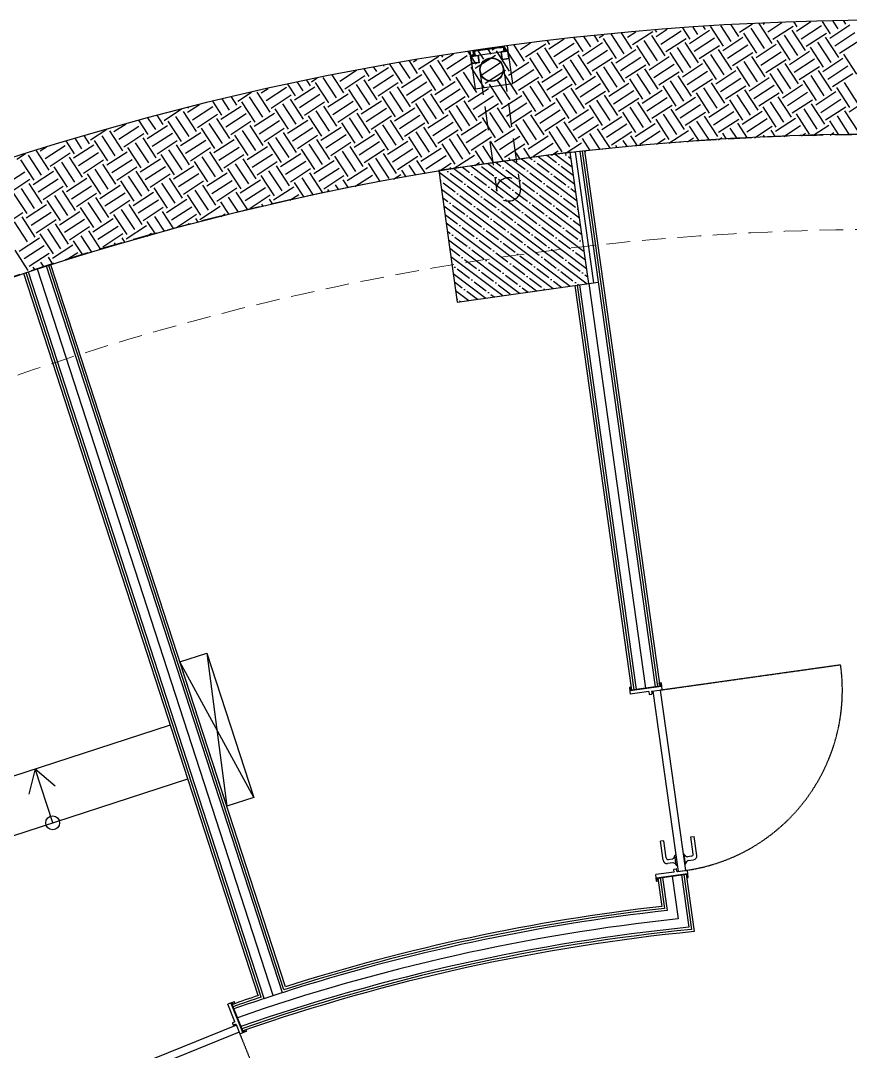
# Model space of a CAD drawing. Header units: millimetres. Extents: x 132785 to 150483, y 90225 to 103753.
# Drawn here: x 135264 to 135701, y 94216 to 94759 of the extents above; entities that cross this region are included whole.
import ezdxf

# ---------------------------------------------------------------- set-up
doc = ezdxf.new("R2010")
doc.units = ezdxf.units.MM
doc.linetypes.add('061-GZM-AP-100$0$HIDDEN', pattern=[0.375, 0.25, -0.125])
for name, color, linetype in [('061-GZM-AP-100$0$A-earthwall', 4, 'Continuous'), ('061-GZM-AP-100$0$A-HATCH', 8, 'Continuous'), ('061-GZM-AP-100$0$A-kapi', 2, 'Continuous')]:
    doc.layers.add(name, color=color, linetype=linetype)
doc.layers.add('061-GZM-AP-100$0$A-kiris', color=252, linetype='Continuous', lineweight=0)

# ---------------------------------------------------------------- blocks, each defined once
blk = doc.blocks.new('061-GZM-AP-100$0$20-40-2')
at = {"color": 20, "ltscale": 2}
for points in [[(0, 0), (40, 0), (40, 40), (0, 40)], [(2, 2), (38, 2), (38, 38), (2, 38)]]:
    blk.add_lwpolyline(points, close=True, dxfattribs=at)
blk = doc.blocks.new('*U3')
at = {"color": 20, "ltscale": 0.2}
blk.add_lwpolyline([(-5.5, 25), (-4.3, 25), (-3.2, 23, -0.414221), (-3.4, 22.3), (-3.5, 22.2, 0.414228), (-3.6, 22), (-2.9, 20.8, 0.767327), (-2, 21), (-2, 25), (1.7, 25), (2, 25.2), (2.2, 25), (6, 25), (6, 21, 0.76731), (6.9, 20.8), (7.6, 22, 0.414194), (7.5, 22.2), (7.3, 22.3, -0.414213), (7.2, 23), (8.3, 25), (14, 25), (14, 15.2), (14.2, 15), (14, 14.7), (14, 2), (34, 2), (34, 4), (16, 4), (16, 25), (22, 25), (22, 27), (-5.5, 27)], format="xyb", close=True, dxfattribs=at)
at = {"color": 20}
blk.add_lwpolyline([(10, 20), (10, 0), (176, 0), (176, 20), (174, 20), (174, 2), (12, 2), (12, 20), (10, 20)], dxfattribs=at)
blk.add_lwpolyline([(12, 3.5), (14, 3.5), (14, 18.5), (12, 18.5)], close=True, dxfattribs=at)

msp = doc.modelspace()

# ---------------------------------------------------------------- hatches: boundary and pattern name
at = {"layer": '061-GZM-AP-100$0$A-HATCH'}
h = msp.add_hatch(dxfattribs=at)
h.set_pattern_fill('ANSI35', color=253, angle=-82.00004, style=0)
h.set_pattern_definition([(323, (135519.048, 94684.596), (3.82153, 5.07133), []), (323, (135519.673, 94680.1494), (3.82153, 5.07133), [7.9375, -1.5875, 0, -1.5875])])
h.paths.add_polyline_path([(135553.707, 94689.467), (135484.388, 94679.725), (135494.131, 94610.406), (135563.449, 94620.148)])

# ---------------------------------------------------------------- linework, layer by layer
at = {"color": 253}
for p, q in [((135624.914, 94754.069), (135623.919, 94755.593)), ((135634.517, 94745.172), (135627.572, 94755.805)), ((135638.504, 94747.776), (135633.034, 94756.152)), ((135642.492, 94750.381), (135638.52, 94756.461)), ((135642.953, 94752.578), (135649.775, 94757.034)), ((135660.069, 94746.692), (135653.212, 94757.192)), ((135655.322, 94756.864), (135656.011, 94757.314)), ((135657.926, 94752.877), (135665.287, 94757.685)), ((135660.53, 94748.89), (135671.163, 94755.834)), ((135673.361, 94755.373), (135671.706, 94757.907)), ((135672.9, 94753.176), (135680.545, 94758.169)), ((135675.504, 94749.189), (135686.137, 94756.133)), ((135677.348, 94757.978), (135677.282, 94758.079)), ((135690.938, 94751.685), (135686.606, 94758.319)), ((135690.477, 94749.488), (135701.11, 94756.432)), ((135694.926, 94754.289), (135692.218, 94758.436)), ((135698.913, 94756.894), (135697.843, 94758.532)), ((135564.505, 94744.952), (135561.059, 94750.229)), ((135568.492, 94747.556), (135566.383, 94750.786)), ((135568.953, 94749.753), (135571.296, 94751.283)), ((135582.083, 94741.263), (135575.283, 94751.674)), ((135586.07, 94743.868), (135580.639, 94752.184)), ((135583.927, 94750.052), (135588.247, 94752.874)), ((135586.531, 94746.065), (135597.164, 94753.01)), ((135603.648, 94740.179), (135596.703, 94750.812)), ((135599.361, 94752.549), (135598.578, 94753.749)), ((135598.9, 94750.351), (135604.863, 94754.246)), ((135601.505, 94746.364), (135612.138, 94753.309)), ((135616.939, 94748.86), (135613.025, 94754.853)), ((135616.478, 94746.663), (135627.111, 94753.608)), ((135620.927, 94751.465), (135618.466, 94755.232)), ((135652.095, 94741.484), (135645.15, 94752.117)), ((135656.082, 94744.088), (135649.137, 94754.721)), ((135673.66, 94740.4), (135666.715, 94751.033)), ((135677.647, 94743.004), (135670.702, 94753.637)), ((135678.108, 94745.201), (135688.741, 94752.146)), ((135695.225, 94739.316), (135688.28, 94749.949)), ((135693.082, 94745.5), (135703.715, 94752.445)), ((135512.532, 94743.24), (135514.531, 94744.546)), ((135525.661, 94734.751), (135518.877, 94745.139)), ((135529.649, 94737.355), (135524.11, 94745.836)), ((135527.505, 94743.539), (135532.714, 94746.941)), ((135530.11, 94739.552), (135540.743, 94746.497)), ((135542.94, 94746.036), (135541.635, 94748.034)), ((135542.479, 94743.838), (135550.482, 94749.065)), ((135545.083, 94739.851), (135555.716, 94746.796)), ((135546.927, 94748.64), (135546.917, 94748.656)), ((135560.518, 94742.347), (135555.746, 94749.654)), ((135560.057, 94740.15), (135570.69, 94747.095)), ((135578.095, 94738.659), (135571.151, 94749.292)), ((135595.673, 94734.971), (135588.728, 94745.604)), ((135599.661, 94737.575), (135592.716, 94748.208)), ((135604.109, 94742.377), (135614.742, 94749.321)), ((135617.238, 94733.887), (135610.294, 94744.52)), ((135621.226, 94736.491), (135614.281, 94747.124)), ((135619.082, 94742.676), (135629.715, 94749.62)), ((135621.687, 94738.688), (135632.32, 94745.633)), ((135634.056, 94742.975), (135644.689, 94749.92)), ((135636.66, 94738.987), (135647.293, 94745.932)), ((135651.634, 94739.287), (135662.267, 94746.231)), ((135669.672, 94737.796), (135662.728, 94748.429)), ((135687.25, 94734.107), (135680.305, 94744.74)), ((135691.237, 94736.712), (135684.293, 94747.345)), ((135695.686, 94741.513), (135706.319, 94748.458)), ((135473.688, 94733.039), (135484.321, 94739.984)), ((135486.519, 94739.523), (135485.991, 94740.331)), ((135486.057, 94737.326), (135492.116, 94741.283)), ((135488.662, 94733.338), (135499.295, 94740.283)), ((135504.096, 94735.835), (135499.784, 94742.437)), ((135503.635, 94733.637), (135514.268, 94740.582)), ((135508.084, 94738.439), (135504.976, 94743.197)), ((135505.132, 94740.503), (135517.015, 94742.173)), ((135512.071, 94741.043), (135510.18, 94743.939)), ((135521.674, 94732.146), (135514.729, 94742.779)), ((135539.252, 94728.458), (135532.307, 94739.091)), ((135543.239, 94731.062), (135536.294, 94741.695)), ((135547.226, 94733.667), (135540.282, 94744.3)), ((135547.687, 94735.864), (135558.32, 94742.808)), ((135564.804, 94729.978), (135557.859, 94740.611)), ((135562.661, 94736.163), (135573.294, 94743.108)), ((135565.265, 94732.175), (135575.898, 94739.12)), ((135577.634, 94736.462), (135588.267, 94743.407)), ((135580.239, 94732.475), (135590.872, 94739.419)), ((135595.212, 94732.774), (135605.845, 94739.718)), ((135613.251, 94731.283), (135606.306, 94741.916)), ((135634.816, 94730.199), (135627.871, 94740.832)), ((135638.803, 94732.803), (135631.859, 94743.436)), ((135639.264, 94735), (135649.897, 94741.945)), ((135656.381, 94729.115), (135649.436, 94739.748)), ((135654.238, 94735.299), (135664.871, 94742.244)), ((135669.211, 94735.598), (135679.844, 94742.543)), ((135704.828, 94730.419), (135697.883, 94741.052)), ((135447.214, 94727.124), (135457.847, 94734.069)), ((135451.662, 94731.926), (135450.148, 94734.244)), ((135455.65, 94734.53), (135455.236, 94735.163)), ((135465.253, 94725.633), (135458.635, 94735.766)), ((135469.24, 94728.238), (135463.741, 94736.657)), ((135473.227, 94730.842), (135468.858, 94737.532)), ((135471.084, 94737.026), (135472.897, 94738.21)), ((135486.818, 94724.549), (135479.873, 94735.182)), ((135490.805, 94727.154), (135483.86, 94737.787)), ((135491.266, 94729.351), (135501.899, 94736.296)), ((135508.383, 94723.465), (135501.438, 94734.098)), ((135506.239, 94729.65), (135516.872, 94736.595)), ((135521.213, 94729.949), (135531.846, 94736.894)), ((135556.829, 94724.77), (135549.885, 94735.403)), ((135560.817, 94727.374), (135553.872, 94738.007)), ((135578.395, 94723.686), (135571.45, 94734.319)), ((135582.382, 94726.29), (135575.437, 94736.923)), ((135582.843, 94728.487), (135593.476, 94735.432)), ((135597.816, 94728.786), (135608.449, 94735.731)), ((135612.79, 94729.085), (135623.423, 94736.03)), ((135630.829, 94727.594), (135623.884, 94738.227)), ((135648.406, 94723.906), (135641.462, 94734.539)), ((135652.394, 94726.51), (135645.449, 94737.143)), ((135656.842, 94731.312), (135667.475, 94738.257)), ((135673.959, 94725.426), (135667.014, 94736.059)), ((135671.816, 94731.611), (135682.449, 94738.556)), ((135674.42, 94727.624), (135685.053, 94734.568)), ((135686.789, 94731.91), (135697.422, 94738.855)), ((135689.393, 94727.923), (135700.026, 94734.867)), ((135417.267, 94726.526), (135420.272, 94728.489)), ((135430.396, 94718.036), (135423.451, 94728.669)), ((135434.384, 94720.641), (135428.218, 94730.081)), ((135432.24, 94726.825), (135441.004, 94732.549)), ((135434.845, 94722.838), (135445.478, 94729.783)), ((135447.675, 94729.322), (135445.07, 94733.31)), ((135449.818, 94723.137), (135460.451, 94730.082)), ((135464.791, 94723.436), (135475.424, 94730.381)), ((135482.83, 94721.945), (135475.886, 94732.578)), ((135500.408, 94718.257), (135493.463, 94728.89)), ((135504.395, 94720.861), (135497.451, 94731.494)), ((135508.844, 94725.663), (135519.477, 94732.607)), ((135525.96, 94719.777), (135519.016, 94730.41)), ((135523.817, 94725.962), (135534.45, 94732.906)), ((135526.421, 94721.974), (135537.054, 94728.919)), ((135538.791, 94726.261), (135549.424, 94733.205)), ((135541.395, 94722.273), (135552.028, 94729.218)), ((135556.368, 94722.572), (135567.001, 94729.517)), ((135574.407, 94721.081), (135567.462, 94731.714)), ((135595.972, 94719.997), (135589.028, 94730.63)), ((135599.96, 94722.602), (135593.015, 94733.235)), ((135600.421, 94724.799), (135611.054, 94731.744)), ((135617.537, 94718.913), (135610.593, 94729.546)), ((135615.394, 94725.098), (135626.027, 94732.043)), ((135630.368, 94725.397), (135641.001, 94732.342)), ((135632.972, 94721.41), (135643.605, 94728.354)), ((135647.945, 94721.709), (135658.578, 94728.654)), ((135665.984, 94720.218), (135659.039, 94730.851)), ((135669.971, 94722.822), (135663.027, 94733.455)), ((135687.549, 94719.134), (135680.604, 94729.767)), ((135691.537, 94721.738), (135684.592, 94732.371)), ((135691.998, 94723.935), (135702.631, 94730.88)), ((135390.792, 94720.611), (135394.468, 94723.012)), ((135393.397, 94716.624), (135404.03, 94723.569)), ((135408.831, 94719.12), (135404.818, 94725.265)), ((135408.37, 94716.923), (135419.003, 94723.868)), ((135412.818, 94721.725), (135409.813, 94726.326)), ((135416.806, 94724.329), (135414.819, 94727.371)), ((135426.409, 94715.432), (135419.464, 94726.065)), ((135447.974, 94714.348), (135441.029, 94724.981)), ((135451.961, 94716.952), (135445.017, 94727.585)), ((135452.422, 94719.15), (135463.055, 94726.094)), ((135469.539, 94713.264), (135462.594, 94723.897)), ((135467.396, 94719.449), (135478.029, 94726.393)), ((135482.369, 94719.748), (135493.002, 94726.693)), ((135499.947, 94716.06), (135510.58, 94723.004)), ((135517.986, 94714.569), (135511.041, 94725.202)), ((135521.973, 94717.173), (135515.028, 94727.806)), ((135539.551, 94713.485), (135532.606, 94724.118)), ((135543.538, 94716.089), (135536.593, 94726.722)), ((135543.999, 94718.286), (135554.632, 94725.231)), ((135561.116, 94712.401), (135554.171, 94723.034)), ((135558.973, 94718.585), (135569.606, 94725.53)), ((135573.946, 94718.884), (135584.579, 94725.829)), ((135591.985, 94717.393), (135585.04, 94728.026)), ((135609.563, 94713.705), (135602.618, 94724.338)), ((135613.55, 94716.309), (135606.605, 94726.942)), ((135617.998, 94721.111), (135628.631, 94728.055)), ((135631.128, 94712.621), (135624.183, 94723.254)), ((135635.115, 94715.225), (135628.17, 94725.858)), ((135635.576, 94717.422), (135646.209, 94724.367)), ((135650.55, 94717.721), (135661.183, 94724.666)), ((135665.523, 94718.021), (135676.156, 94724.965)), ((135683.562, 94716.53), (135676.617, 94727.163)), ((135701.14, 94712.841), (135694.195, 94723.474)), ((135705.127, 94715.446), (135698.182, 94726.079)), ((135373.975, 94711.524), (135370.128, 94717.412)), ((135377.962, 94714.128), (135375.054, 94718.58)), ((135378.423, 94716.325), (135385.62, 94721.026)), ((135391.552, 94707.835), (135384.608, 94718.468)), ((135395.54, 94710.44), (135388.595, 94721.073)), ((135396.001, 94712.637), (135406.634, 94719.581)), ((135413.118, 94706.751), (135406.173, 94717.384)), ((135410.974, 94712.936), (135421.607, 94719.881)), ((135425.948, 94713.235), (135436.581, 94720.18)), ((135443.986, 94711.744), (135437.042, 94722.377)), ((135461.564, 94708.056), (135454.62, 94718.689)), ((135465.552, 94710.66), (135458.607, 94721.293)), ((135470, 94715.461), (135480.633, 94722.406)), ((135483.129, 94706.972), (135476.185, 94717.605)), ((135487.117, 94709.576), (135480.172, 94720.209)), ((135484.973, 94715.76), (135495.606, 94722.705)), ((135487.578, 94711.773), (135498.211, 94718.718)), ((135502.551, 94712.072), (135513.184, 94719.017)), ((135517.525, 94712.371), (135528.158, 94719.316)), ((135535.563, 94710.88), (135528.619, 94721.513)), ((135553.141, 94707.192), (135546.196, 94717.825)), ((135557.129, 94709.796), (135550.184, 94720.429)), ((135561.577, 94714.598), (135572.21, 94721.542)), ((135578.694, 94708.712), (135571.749, 94719.345)), ((135576.55, 94714.897), (135587.183, 94721.842)), ((135579.155, 94710.909), (135589.788, 94717.854)), ((135591.524, 94715.196), (135602.157, 94722.141)), ((135594.128, 94711.209), (135604.761, 94718.153)), ((135609.102, 94711.508), (135619.735, 94718.452)), ((135627.14, 94710.017), (135620.196, 94720.65)), ((135648.705, 94708.933), (135641.761, 94719.566)), ((135652.693, 94711.537), (135645.748, 94722.17)), ((135653.154, 94713.734), (135663.787, 94720.679)), ((135670.271, 94707.849), (135663.326, 94718.482)), ((135668.127, 94714.033), (135678.76, 94720.978)), ((135683.101, 94714.332), (135693.734, 94721.277)), ((135700.679, 94710.644), (135711.312, 94717.589)), ((135339.579, 94706.124), (135348.822, 94712.161)), ((135351.949, 94710.41), (135358.248, 94714.524)), ((135352.41, 94712.608), (135352.151, 94713.003)), ((135354.553, 94706.423), (135365.186, 94713.368)), ((135369.987, 94708.919), (135365.213, 94716.23)), ((135369.526, 94706.722), (135380.159, 94713.667)), ((135387.565, 94705.231), (135380.62, 94715.864)), ((135405.143, 94701.543), (135398.198, 94712.176)), ((135409.13, 94704.147), (135402.185, 94714.78)), ((135413.579, 94708.948), (135424.212, 94715.893)), ((135430.695, 94703.063), (135423.751, 94713.696)), ((135428.552, 94709.248), (135439.185, 94716.192)), ((135431.156, 94705.26), (135441.789, 94712.205)), ((135443.525, 94709.547), (135454.158, 94716.491)), ((135446.13, 94705.559), (135456.763, 94712.504)), ((135461.103, 94705.858), (135471.736, 94712.803)), ((135479.142, 94704.367), (135472.197, 94715)), ((135500.707, 94703.283), (135493.762, 94713.916)), ((135504.694, 94705.888), (135497.75, 94716.521)), ((135505.155, 94708.085), (135515.788, 94715.03)), ((135522.272, 94702.199), (135515.327, 94712.832)), ((135520.129, 94708.384), (135530.762, 94715.329)), ((135535.102, 94708.683), (135545.735, 94715.628)), ((135552.68, 94704.995), (135563.313, 94711.939)), ((135570.719, 94703.504), (135563.774, 94714.137)), ((135574.706, 94706.108), (135567.762, 94716.741)), ((135592.284, 94702.42), (135585.339, 94713.053)), ((135596.271, 94705.024), (135589.327, 94715.657)), ((135596.732, 94707.221), (135607.365, 94714.166)), ((135613.849, 94701.336), (135606.904, 94711.969)), ((135611.706, 94707.52), (135622.339, 94714.465)), ((135626.679, 94707.819), (135637.312, 94714.764)), ((135644.718, 94706.328), (135637.773, 94716.961)), ((135662.296, 94702.64), (135655.351, 94713.273)), ((135666.283, 94705.244), (135659.338, 94715.877)), ((135670.732, 94710.046), (135681.365, 94716.991)), ((135683.861, 94701.556), (135676.916, 94712.189)), ((135687.848, 94704.16), (135680.904, 94714.793)), ((135685.705, 94710.345), (135696.338, 94717.29)), ((135688.309, 94706.358), (135698.942, 94713.302)), ((135335.131, 94701.322), (135331.074, 94707.534)), ((135339.118, 94703.927), (135335.922, 94708.821)), ((135352.709, 94697.634), (135345.764, 94708.267)), ((135356.696, 94700.238), (135349.751, 94710.871)), ((135357.157, 94702.436), (135367.79, 94709.38)), ((135374.274, 94696.55), (135367.329, 94707.183)), ((135372.131, 94702.735), (135382.764, 94709.679)), ((135387.104, 94703.034), (135397.737, 94709.978)), ((135422.72, 94697.854), (135415.776, 94708.487)), ((135426.708, 94700.459), (135419.763, 94711.092)), ((135444.286, 94696.77), (135437.341, 94707.403)), ((135448.273, 94699.375), (135441.328, 94710.008)), ((135448.734, 94701.572), (135459.367, 94708.517)), ((135463.707, 94701.871), (135474.34, 94708.816)), ((135478.681, 94702.17), (135489.314, 94709.115)), ((135496.72, 94700.679), (135489.775, 94711.312)), ((135514.297, 94696.991), (135507.353, 94707.624)), ((135518.285, 94699.595), (135511.34, 94710.228)), ((135522.733, 94704.397), (135533.366, 94711.341)), ((135535.863, 94695.907), (135528.918, 94706.54)), ((135539.85, 94698.511), (135532.905, 94709.144)), ((135537.707, 94704.696), (135548.34, 94711.64)), ((135540.311, 94700.708), (135550.944, 94707.653)), ((135555.284, 94701.007), (135565.917, 94707.952)), ((135570.258, 94701.306), (135580.891, 94708.251)), ((135588.297, 94699.815), (135581.352, 94710.448)), ((135605.874, 94696.127), (135598.93, 94706.76)), ((135609.862, 94698.731), (135602.917, 94709.364)), ((135614.31, 94703.533), (135624.943, 94710.478)), ((135631.427, 94697.647), (135624.482, 94708.28)), ((135629.284, 94703.832), (135639.917, 94710.777)), ((135631.888, 94699.845), (135642.521, 94706.789)), ((135644.257, 94704.131), (135654.89, 94711.076)), ((135646.861, 94700.144), (135657.494, 94707.088)), ((135661.835, 94700.443), (135672.468, 94707.388)), ((135679.874, 94698.952), (135672.929, 94709.585)), ((135700.979, 94698.571), (135694.494, 94708.501)), ((135705.426, 94700.472), (135698.481, 94711.105)), ((135300.736, 94695.923), (135309.368, 94701.561)), ((135313.105, 94700.209), (135319.517, 94704.397)), ((135313.566, 94702.406), (135313.38, 94702.691)), ((135315.709, 94696.222), (135326.342, 94703.166)), ((135331.144, 94698.718), (135326.236, 94706.233)), ((135330.683, 94696.521), (135341.316, 94703.466)), ((135348.721, 94695.03), (135341.777, 94705.663)), ((135366.299, 94691.342), (135359.354, 94701.975)), ((135370.286, 94693.946), (135363.342, 94704.579)), ((135374.735, 94698.747), (135385.368, 94705.692)), ((135391.852, 94692.862), (135384.907, 94703.495)), ((135389.708, 94699.046), (135400.341, 94705.991)), ((135392.313, 94695.059), (135402.946, 94702.004)), ((135404.682, 94699.345), (135415.315, 94706.29)), ((135407.286, 94695.358), (135417.919, 94702.303)), ((135422.259, 94695.657), (135432.892, 94702.602)), ((135440.298, 94694.166), (135433.353, 94704.799)), ((135457.876, 94690.478), (135450.931, 94701.111)), ((135461.863, 94693.082), (135454.919, 94703.715)), ((135465.851, 94695.686), (135458.906, 94706.319)), ((135466.312, 94697.884), (135476.945, 94704.828)), ((135483.428, 94691.998), (135476.484, 94702.631)), ((135481.285, 94698.183), (135491.918, 94705.127)), ((135483.889, 94694.195), (135494.522, 94701.14)), ((135496.259, 94698.482), (135506.892, 94705.427)), ((135498.863, 94694.494), (135509.496, 94701.439)), ((135513.836, 94694.794), (135524.469, 94701.738)), ((135531.875, 94693.303), (135524.93, 94703.936)), ((135553.44, 94692.219), (135546.496, 94702.852)), ((135557.428, 94694.823), (135550.483, 94705.456)), ((135557.889, 94697.02), (135568.522, 94703.965)), ((135574.871, 94691.34), (135568.061, 94701.768)), ((135572.862, 94697.319), (135583.495, 94704.264)), ((135587.836, 94697.618), (135598.469, 94704.563)), ((135621.58, 94695.305), (135616.507, 94703.072)), ((135627.031, 94695.669), (135620.495, 94705.676)), ((135641.63, 94696.542), (135638.072, 94701.988)), ((135647.128, 94696.832), (135642.06, 94704.592)), ((135650.777, 94697.013), (135660.099, 94703.101)), ((135666.316, 94697.681), (135675.072, 94703.4)), ((135681.588, 94698.176), (135690.046, 94703.699)), ((135695.349, 94698.483), (135690.507, 94705.897)), ((135296.287, 94691.121), (135292.633, 94696.716)), ((135300.275, 94693.725), (135297.405, 94698.119)), ((135313.865, 94687.433), (135306.92, 94698.066)), ((135317.852, 94690.037), (135310.908, 94700.67)), ((135318.313, 94692.234), (135328.946, 94699.179)), ((135335.43, 94686.349), (135328.485, 94696.982)), ((135333.287, 94692.533), (135343.92, 94699.478)), ((135348.26, 94692.833), (135358.893, 94699.777)), ((135350.865, 94688.845), (135361.498, 94695.79)), ((135365.838, 94689.144), (135376.471, 94696.089)), ((135383.877, 94687.653), (135376.932, 94698.286)), ((135387.864, 94690.258), (135380.919, 94700.891)), ((135405.442, 94686.569), (135398.497, 94697.202)), ((135409.429, 94689.174), (135402.485, 94699.807)), ((135409.89, 94691.371), (135420.523, 94698.315)), ((135427.007, 94685.485), (135420.062, 94696.118)), ((135424.864, 94691.67), (135435.497, 94698.615)), ((135439.837, 94691.969), (135450.47, 94698.914)), ((135475.454, 94686.79), (135468.509, 94697.423)), ((135479.441, 94689.394), (135472.496, 94700.027)), ((135497.019, 94685.706), (135490.074, 94696.339)), ((135501.006, 94688.31), (135494.061, 94698.943)), ((135501.467, 94690.507), (135512.1, 94697.452)), ((135516.441, 94690.806), (135527.074, 94697.751)), ((135531.414, 94691.105), (135542.047, 94698.05)), ((135549.453, 94689.614), (135542.508, 94700.247)), ((135564.224, 94690.223), (135560.086, 94696.559)), ((135569.541, 94690.791), (135564.073, 94699.163)), ((135575.466, 94693.332), (135586.099, 94700.276)), ((135589.143, 94692.713), (135585.638, 94698.079)), ((135590.44, 94693.631), (135601.073, 94700.576)), ((135599.079, 94693.585), (135603.677, 94696.588)), ((135605.718, 94694.129), (135616.046, 94700.875)), ((135615.578, 94694.881), (135618.651, 94696.887)), ((135631.758, 94695.968), (135633.624, 94697.186)), ((135636.144, 94696.231), (135634.085, 94699.384)), ((135656.322, 94697.271), (135655.65, 94698.3)), ((135661.856, 94697.507), (135659.638, 94700.904)), ((135675.51, 94697.998), (135677.676, 94699.413)), ((135690.629, 94698.392), (135692.65, 94699.712)), ((135279.009, 94679.836), (135272.064, 94690.469)), ((135274.261, 94690.008), (135277.591, 94692.183)), ((135276.865, 94686.021), (135287.498, 94692.965)), ((135292.3, 94688.517), (135287.87, 94695.299)), ((135291.839, 94686.32), (135302.472, 94693.264)), ((135309.878, 94684.829), (135302.933, 94695.462)), ((135327.455, 94681.14), (135320.511, 94691.773)), ((135331.443, 94683.745), (135324.498, 94694.378)), ((135335.891, 94688.546), (135346.524, 94695.491)), ((135349.02, 94680.056), (135342.076, 94690.689)), ((135353.008, 94682.661), (135346.063, 94693.294)), ((135353.469, 94684.858), (135364.102, 94691.803)), ((135368.442, 94685.157), (135379.075, 94692.102)), ((135383.416, 94685.456), (135394.049, 94692.401)), ((135401.454, 94683.965), (135394.51, 94694.598)), ((135419.032, 94680.277), (135412.087, 94690.91)), ((135423.02, 94682.881), (135416.075, 94693.514)), ((135427.468, 94687.682), (135438.101, 94694.627)), ((135444.585, 94681.797), (135437.64, 94692.43)), ((135442.441, 94687.982), (135453.074, 94694.926)), ((135445.046, 94683.994), (135455.679, 94690.939)), ((135457.415, 94688.281), (135468.048, 94695.225)), ((135460.019, 94684.293), (135470.652, 94691.238)), ((135474.993, 94684.592), (135485.626, 94691.537)), ((135493.031, 94683.101), (135486.087, 94693.734)), ((135513.435, 94683.796), (135507.652, 94692.65)), ((135518.584, 94684.622), (135511.639, 94695.255)), ((135519.045, 94686.819), (135529.678, 94693.764)), ((135532.571, 94686.432), (135529.217, 94691.566)), ((135534.018, 94687.118), (135544.651, 94694.063)), ((135550.993, 94688.724), (135559.625, 94694.362)), ((135561.549, 94689.93), (135562.229, 94690.374)), ((135578.431, 94691.696), (135577.664, 94692.871)), ((135583.781, 94692.214), (135581.651, 94695.475)), ((135603.503, 94693.951), (135603.216, 94694.391)), ((135261.892, 94685.721), (135266.498, 94688.73)), ((135271.034, 94674.627), (135264.089, 94685.26)), ((135275.021, 94677.232), (135268.076, 94687.865)), ((135279.47, 94682.033), (135290.103, 94688.978)), ((135296.586, 94676.148), (135289.642, 94686.781)), ((135294.443, 94682.332), (135305.076, 94689.277)), ((135297.047, 94678.345), (135307.68, 94685.29)), ((135309.417, 94682.631), (135320.05, 94689.576)), ((135312.021, 94678.644), (135322.654, 94685.589)), ((135326.994, 94678.943), (135337.627, 94685.888)), ((135345.033, 94677.452), (135338.088, 94688.085)), ((135366.598, 94676.368), (135359.653, 94687.001)), ((135370.586, 94678.972), (135363.641, 94689.605)), ((135371.047, 94681.17), (135381.68, 94688.114)), ((135388.163, 94675.284), (135381.219, 94685.917)), ((135386.02, 94681.469), (135396.653, 94688.413)), ((135400.993, 94681.768), (135411.626, 94688.712)), ((135418.571, 94678.079), (135429.204, 94685.024)), ((135436.61, 94676.588), (135429.665, 94687.221)), ((135440.597, 94679.193), (135433.653, 94689.826)), ((135458.175, 94675.504), (135451.23, 94686.137)), ((135462.162, 94678.109), (135455.218, 94688.742)), ((135462.623, 94680.306), (135473.256, 94687.251)), ((135477.329, 94678.112), (135472.795, 94685.053)), ((135477.597, 94680.605), (135488.23, 94687.55)), ((135492.57, 94680.904), (135503.203, 94687.849)), ((135508.243, 94683.036), (135503.664, 94690.046)), ((135522.114, 94685.023), (135521.242, 94686.358)), ((135527.336, 94685.736), (135525.23, 94688.962)), ((135543.874, 94687.867), (135547.256, 94690.075)), ((135558.717, 94689.744), (135598.373, 94407.58)), ((135559.955, 94689.918), (135599.611, 94407.754)), ((135561.193, 94690.092), (135600.849, 94407.928)), ((135270.573, 94672.43), (135281.206, 94679.375)), ((135288.612, 94670.939), (135281.667, 94681.572)), ((135292.599, 94673.543), (135285.654, 94684.176)), ((135310.177, 94669.855), (135303.232, 94680.488)), ((135314.164, 94672.459), (135307.219, 94683.092)), ((135314.625, 94674.657), (135325.258, 94681.601)), ((135331.742, 94668.771), (135324.797, 94679.404)), ((135329.599, 94674.956), (135340.232, 94681.9)), ((135344.572, 94675.255), (135355.205, 94682.2)), ((135362.611, 94673.764), (135355.666, 94684.397)), ((135380.188, 94670.076), (135373.244, 94680.709)), ((135384.176, 94672.68), (135377.231, 94683.313)), ((135388.624, 94677.481), (135399.257, 94684.426)), ((135401.754, 94668.992), (135394.809, 94679.625)), ((135405.741, 94671.596), (135398.796, 94682.229)), ((135403.598, 94677.78), (135414.231, 94684.725)), ((135406.202, 94673.793), (135416.835, 94680.738)), ((135421.175, 94674.092), (135431.808, 94681.037)), ((135436.149, 94674.391), (135446.782, 94681.336)), ((135453.561, 94673.859), (135447.243, 94683.533)), ((135467.114, 94676.334), (135464.821, 94679.845)), ((135472.216, 94677.231), (135468.808, 94682.449)), ((135484.274, 94679.278), (135490.834, 94683.562)), ((135491.019, 94680.377), (135490.373, 94681.365)), ((135503.441, 94682.316), (135505.808, 94683.861)), ((135255.599, 94672.131), (135266.232, 94679.076)), ((135258.204, 94668.144), (135268.837, 94675.088)), ((135273.177, 94668.443), (135283.81, 94675.388)), ((135288.151, 94668.742), (135298.784, 94675.687)), ((135306.189, 94667.251), (135299.245, 94677.884)), ((135323.767, 94663.563), (135316.822, 94674.196)), ((135327.754, 94666.167), (135320.81, 94676.8)), ((135332.203, 94670.968), (135342.836, 94677.913)), ((135349.319, 94665.083), (135342.375, 94675.716)), ((135347.176, 94671.267), (135357.809, 94678.212)), ((135349.781, 94667.28), (135360.414, 94674.225)), ((135362.15, 94671.567), (135372.783, 94678.511)), ((135364.754, 94667.579), (135375.387, 94674.524)), ((135379.727, 94667.878), (135390.36, 94674.823)), ((135397.766, 94666.387), (135390.821, 94677.02)), ((135418.352, 94666.803), (135412.387, 94675.936)), ((135423.319, 94667.908), (135416.374, 94678.541)), ((135423.78, 94670.105), (135434.413, 94677.049)), ((135436.73, 94670.599), (135433.952, 94674.852)), ((135440.067, 94671.262), (135449.386, 94677.349)), ((135460.534, 94675.149), (135464.36, 94677.648)), ((135271.333, 94659.654), (135264.388, 94670.287)), ((135275.32, 94662.258), (135268.376, 94672.891)), ((135275.781, 94664.455), (135286.414, 94671.4)), ((135292.898, 94658.57), (135285.953, 94669.203)), ((135290.755, 94664.755), (135301.388, 94671.699)), ((135305.728, 94665.054), (135316.361, 94671.998)), ((135341.345, 94659.874), (135334.4, 94670.507)), ((135345.332, 94662.479), (135338.387, 94673.112)), ((135362.91, 94658.79), (135355.965, 94669.423)), ((135366.897, 94661.395), (135359.953, 94672.028)), ((135367.358, 94663.592), (135377.991, 94670.537)), ((135382.332, 94663.891), (135392.965, 94670.836)), ((135397.305, 94664.19), (135407.938, 94671.135)), ((135413.364, 94665.73), (135408.399, 94673.332)), ((135426.688, 94668.555), (135425.977, 94669.644)), ((135431.703, 94669.585), (135429.964, 94672.248)), ((135267.346, 94657.05), (135260.401, 94667.683)), ((135284.923, 94653.361), (135277.979, 94663.994)), ((135288.911, 94655.966), (135281.966, 94666.599)), ((135293.359, 94660.767), (135303.992, 94667.712)), ((135310.476, 94654.882), (135303.531, 94665.515)), ((135308.333, 94661.066), (135318.966, 94668.011)), ((135310.937, 94657.079), (135321.57, 94664.024)), ((135323.306, 94661.365), (135333.939, 94668.31)), ((135325.91, 94657.378), (135336.543, 94664.323)), ((135340.884, 94657.677), (135351.517, 94664.622)), ((135358.922, 94656.186), (135351.978, 94666.819)), ((135373.839, 94656.572), (135369.555, 94663.131)), ((135378.744, 94657.772), (135373.543, 94665.735)), ((135383.659, 94658.956), (135377.53, 94668.339)), ((135384.936, 94659.904), (135395.569, 94666.848)), ((135396.815, 94662.037), (135395.108, 94664.651)), ((135405.84, 94664.076), (135410.542, 94667.147)), ((135266.885, 94654.852), (135277.518, 94661.797)), ((135269.489, 94650.865), (135280.122, 94657.81)), ((135284.462, 94651.164), (135295.095, 94658.109)), ((135302.501, 94649.673), (135295.556, 94660.306)), ((135306.488, 94652.277), (135299.544, 94662.91)), ((135324.066, 94648.589), (135317.121, 94659.222)), ((135328.053, 94651.193), (135321.109, 94661.826)), ((135328.515, 94653.391), (135339.148, 94660.335)), ((135344.624, 94649.048), (135338.686, 94658.138)), ((135343.488, 94653.69), (135354.121, 94660.634)), ((135358.461, 94653.989), (135369.094, 94660.934)), ((135391.873, 94660.895), (135391.121, 94662.047)), ((135254.515, 94650.566), (135265.148, 94657.511)), ((135267.645, 94642.076), (135260.7, 94652.709)), ((135271.632, 94644.681), (135264.687, 94655.314)), ((135272.093, 94646.878), (135282.726, 94653.822)), ((135287.067, 94647.177), (135297.7, 94654.122)), ((135302.04, 94647.476), (135312.673, 94654.421)), ((135320.079, 94645.985), (135313.134, 94656.618)), ((135334.965, 94646.417), (135330.712, 94652.93)), ((135339.789, 94647.74), (135334.699, 94655.534)), ((135346.092, 94649.702), (135356.725, 94656.647)), ((135357.563, 94652.461), (135356.264, 94654.45)), ((135369.464, 94655.487), (135371.699, 94656.946)), ((135285.222, 94638.388), (135278.278, 94649.021)), ((135289.21, 94640.992), (135282.265, 94651.625)), ((135289.671, 94643.189), (135300.304, 94650.134)), ((135306.226, 94638.163), (135299.843, 94647.937)), ((135304.644, 94643.489), (135315.277, 94650.433)), ((135319.618, 94643.788), (135330.251, 94650.732)), ((135330.42, 94645.154), (135332.855, 94646.745)), ((135352.703, 94651.194), (135352.277, 94651.846)), ((135263.196, 94637.275), (135273.829, 94644.219)), ((135281.235, 94635.784), (135274.29, 94646.417)), ((135296.725, 94635.292), (135291.868, 94642.728)), ((135301.471, 94636.735), (135295.855, 94645.333)), ((135307.249, 94639.501), (135317.882, 94646.446)), ((135314.174, 94640.51), (135313.433, 94641.644)), ((135318.956, 94641.898), (135317.42, 94644.249)), ((135267.944, 94627.103), (135260.999, 94637.736)), ((135265.801, 94633.287), (135276.434, 94640.232)), ((135268.405, 94629.3), (135279.038, 94636.245)), ((135280.774, 94633.586), (135291.407, 94640.531)), ((135287.929, 94632.572), (135294.011, 94636.544)), ((135276.27, 94628.87), (135274.589, 94631.443)), ((135280.974, 94630.377), (135278.577, 94634.048)), ((135389.248, 94244.999), (135265.647, 94625.403)), ((135390.829, 94244.179), (135266.836, 94625.789)), ((135392.402, 94243.382), (135268.025, 94626.176)), ((135271.575, 94627.349), (135270.602, 94628.839)), ((135401.913, 94246.473), (135277.535, 94629.266)), ((135402.717, 94248.041), (135278.724, 94629.652)), ((135403.514, 94249.634), (135279.913, 94630.038)), ((135563.449, 94620.148), (135568.401, 94620.844)), ((135556.022, 94619.104), (135585.994, 94405.84)), ((135557.26, 94619.278), (135587.232, 94406.014)), ((135558.498, 94619.452), (135588.47, 94406.188)), ((135347.898, 94420.801), (135362.164, 94425.436)), ((135362.164, 94425.436), (135386.886, 94349.352)), ((135362.164, 94425.436), (135372.62, 94344.717)), ((135372.62, 94344.717), (135347.898, 94420.801)), ((135386.886, 94349.352), (135347.898, 94420.801)), ((135585.994, 94405.84), (135600.849, 94407.928)), ((135386.886, 94349.352), (135372.62, 94344.717)), ((135599.912, 94306.813), (135614.766, 94308.901)), ((135599.912, 94306.813), (135601.999, 94291.959)), ((135601.15, 94306.987), (135603.416, 94290.862)), ((135602.387, 94307.161), (135604.833, 94289.763)), ((135612.29, 94308.553), (135616.175, 94280.913)), ((135613.528, 94308.727), (135617.593, 94279.8)), ((135614.766, 94308.901), (135619.012, 94278.685)), ((135392.402, 94243.382), (135401.898, 94246.518))]:
    msp.add_line(p, q, dxfattribs=at)
at = {"color": 253, "ltscale": 6}
msp.add_line((135556.242, 94689.396), (135565.925, 94620.496), dxfattribs=at)
at = {"color": 253, "ltscale": 12}
for p, q in [((135397.15, 94244.95), (135272.774, 94627.739)), ((135563.449, 94620.148), (135593.421, 94406.884)), ((135607.339, 94307.857), (135610.502, 94285.351))]:
    msp.add_line(p, q, dxfattribs=at)
at = {"color": 253, "ltscale": 5}
for p, q in [((135200.237, 94341.305), (135342.896, 94387.657)), ((135271.566, 94364.481), (135268.321, 94351.051)), ((135280.837, 94335.949), (135271.566, 94364.481)), ((135271.566, 94364.481), (135282.085, 94355.524)), ((135209.508, 94312.773), (135352.166, 94359.126))]:
    msp.add_line(p, q, dxfattribs=at)
at = {"color": 253, "linetype": '061-GZM-AP-100$0$HIDDEN', "ltscale": 50}
for points in [[(135518.452, 94733.741), (135527.325, 94670.612)], [(135506.074, 94732.002), (135514.946, 94668.872)]]:
    msp.add_lwpolyline(points, dxfattribs=at)
at = {"color": 253}
msp.add_lwpolyline([(135484.388, 94679.725), (135494.131, 94610.406), (135563.449, 94620.148), (135553.707, 94689.467)], close=True, dxfattribs=at)
for radius in [6.25, 6.05]:
    msp.add_circle((135512.263, 94732.871), radius, dxfattribs=at)
at = {"color": 253, "linetype": '061-GZM-AP-100$0$HIDDEN', "ltscale": 50}
msp.add_circle((135521.135, 94669.742), 6.25, dxfattribs=at)
at = {"color": 253, "ltscale": 5}
msp.add_circle((135280.837, 94335.949), 3.641, dxfattribs=at)
at = {"color": 253}
for radius, start, end in [(1510, 70.5, 150.5), (1450, 70.5, 150.5), (1047.5, 96.358863, 107.726511), (1048.75, 96.429137, 107.658545), (1050, 96.499241, 107.590741), (1037.5, 95.790475, 109.174376), (1036.25, 95.718641, 109.171038), (1035, 95.64663, 109.192101), (1050, 108.409259, 109.207324), (1048.75, 108.341455, 109.204064), (1047.5, 108.273489, 109.200797)]:
    msp.add_arc((135720.849, 93248.707), radius, start, end, dxfattribs=at)
at = {"color": 253, "ltscale": 12}
msp.add_arc((135720.849, 93248.707), 1042.5, 96.076056, 109.18765, dxfattribs=at)
at = {"layer": '061-GZM-AP-100$0$A-earthwall', "color": 253}
for p, q in [((135523.384, 94725.598), (135520.6, 94745.404)), ((135500.795, 94742.62), (135503.578, 94722.815)), ((135503.578, 94722.815), (135523.384, 94725.598)), ((135523.384, 94725.598), (135523.384, 94725.598))]:
    msp.add_line(p, q, dxfattribs=at)
at = {"layer": '061-GZM-AP-100$0$A-kapi', "color": 253, "linetype": '061-GZM-AP-100$0$HIDDEN'}
for p, q in [((135601.127, 94405.947), (135696.193, 94419.308)), ((135379.161, 94225.597), (135415.03, 94136.55))]:
    msp.add_line(p, q, dxfattribs=at)
at = {"layer": '061-GZM-AP-100$0$A-kapi', "color": 253, "ltscale": 3}
for p, q in [((135601.618, 94407.814), (135585.308, 94405.521)), ((135600.849, 94407.928), (135585.994, 94405.84)), ((135601.48, 94408.794), (135601.618, 94407.814)), ((135601.558, 94409.673), (135602.043, 94406.227)), ((135597.156, 94405.389), (135610.517, 94310.323)), ((135601.127, 94405.947), (135614.487, 94310.881)), ((135603.005, 94326.545), (135601.222, 94326.294)), ((135602.628, 94316.284), (135601.222, 94326.294)), ((135604.273, 94317.526), (135603.005, 94326.545)), ((135617.246, 94328.546), (135619.03, 94328.797)), ((135618.514, 94319.527), (135617.246, 94328.546)), ((135620.437, 94318.787), (135619.03, 94328.797)), ((135605.403, 94316.674), (135607.493, 94316.968)), ((135609.558, 94313.721), (135608.861, 94318.676)), ((135614.482, 94314.413), (135613.786, 94319.368)), ((135617.662, 94318.397), (135615.572, 94318.103)), ((135615.85, 94316.121), (135618.733, 94316.526)), ((135607.772, 94314.986), (135604.889, 94314.581)), ((135614.766, 94308.901), (135599.912, 94306.813)), ((135615.612, 94308.242), (135615.474, 94309.222)), ((135381.091, 94225.57), (135374.938, 94240.848)), ((135381.017, 94226.345), (135375.412, 94240.258)), ((135377.663, 94229.317), (135288.616, 94193.448)), ((135379.161, 94225.597), (135290.114, 94189.728)), ((135382.882, 94226.076), (135379.654, 94224.776)), ((135382.01, 94225.94), (135381.091, 94225.57))]:
    msp.add_line(p, q, dxfattribs=at)
at = {"layer": '061-GZM-AP-100$0$A-kapi', "color": 253}
for p, q in [((135600.699, 94408.992), (135600.611, 94409.621)), ((135600.67, 94409.7), (135601.389, 94409.801)), ((135600.732, 94408.759), (135600.699, 94408.992)), ((135601.48, 94408.794), (135600.811, 94408.7)), ((135584.871, 94407.192), (135585.358, 94403.731)), ((135585.696, 94407.459), (135584.999, 94407.361)), ((135585.189, 94406.368), (135585.837, 94406.459)), ((135585.308, 94405.521), (135585.189, 94406.368)), ((135595.185, 94405.112), (135585.358, 94403.731)), ((135585.864, 94406.771), (135585.775, 94407.4)), ((135585.896, 94406.538), (135585.864, 94406.771)), ((135595.185, 94405.112), (135595.376, 94403.755)), ((135595.545, 94403.628), (135596.635, 94403.781)), ((135596.599, 94405.109), (135596.682, 94404.525)), ((135596.649, 94404.757), (135596.762, 94403.95)), ((135596.77, 94405.335), (135601.915, 94406.058)), ((135608.546, 94310.046), (135598.718, 94308.665)), ((135608.546, 94310.046), (135608.355, 94311.403)), ((135608.483, 94311.572), (135609.572, 94311.725)), ((135609.904, 94310.439), (135609.742, 94311.598)), ((135610.13, 94310.269), (135615.276, 94310.992)), ((135610.477, 94310.318), (135615.276, 94310.992)), ((135615.929, 94307.418), (135615.445, 94310.864)), ((135599.205, 94305.204), (135598.718, 94308.665)), ((135599.164, 94306.93), (135615.474, 94309.222)), ((135599.164, 94306.93), (135599.283, 94306.084)), ((135599.283, 94306.084), (135599.931, 94306.175)), ((135600.071, 94305.174), (135599.374, 94305.076)), ((135600.01, 94306.115), (135600.098, 94305.486)), ((135600.098, 94305.486), (135600.131, 94305.254)), ((135614.883, 94308.069), (135614.915, 94307.836)), ((135614.915, 94307.836), (135615.004, 94307.207)), ((135615.612, 94308.242), (135614.942, 94308.148)), ((135615.083, 94307.148), (135615.802, 94307.249)), ((135376.454, 94241.674), (135373.212, 94240.368)), ((135376.92, 94231.163), (135373.212, 94240.368)), ((135374.938, 94240.848), (135375.731, 94241.167)), ((135375.731, 94241.167), (135375.975, 94240.56)), ((135376.066, 94240.522), (135376.284, 94240.609)), ((135376.284, 94240.609), (135376.873, 94240.847)), ((135376.912, 94240.938), (135376.649, 94241.591)), ((135375.566, 94230.456), (135375.977, 94229.435)), ((135376.92, 94231.163), (135375.649, 94230.651)), ((135376.928, 94229.657), (135376.172, 94229.352)), ((135377.257, 94229.789), (135376.71, 94229.569)), ((135377.517, 94229.679), (135379.459, 94224.859)), ((135382.01, 94225.94), (135381.757, 94226.567)), ((135381.796, 94226.658), (135382.014, 94226.746)), ((135382.014, 94226.746), (135382.603, 94226.983)), ((135382.694, 94226.945), (135382.965, 94226.271))]:
    msp.add_line(p, q, dxfattribs=at)
at = {"layer": '061-GZM-AP-100$0$A-kapi', "color": 253, "linetype": '061-GZM-AP-100$0$HIDDEN'}
msp.add_arc((135601.127, 94405.947), 96, 277.99997, 7.99995, dxfattribs=at)
at = {"layer": '061-GZM-AP-100$0$A-kapi', "color": 253}
for centre, radius, start, end in [((135600.68, 94409.631), 0.07, 97.99995, 187.99995), ((135600.801, 94408.769), 0.07, 187.99995, 277.99995), ((135601.41, 94409.653), 0.15, 7.99995, 97.99995), ((135585.02, 94407.213), 0.15, 97.99995, 187.99995), ((135585.706, 94407.39), 0.07, 7.99995, 97.99995), ((135585.827, 94406.528), 0.07, 277.99995, 7.99995), ((135595.524, 94403.776), 0.15, 187.99995, 277.99995), ((135596.798, 94405.137), 0.2, 97.99995, 187.99995), ((135596.614, 94403.929), 0.15, 277.99995, 7.99995), ((135608.504, 94311.424), 0.15, 97.99995, 187.99995), ((135609.593, 94311.577), 0.15, 7.99995, 97.99995), ((135610.102, 94310.467), 0.2, 187.99995, 277.99995), ((135615.296, 94310.844), 0.15, 7.99995, 97.99995), ((135599.353, 94305.225), 0.15, 187.99995, 277.99995), ((135599.941, 94306.105), 0.07, 7.99995, 97.99995), ((135600.062, 94305.244), 0.07, 277.99995, 7.99995), ((135614.952, 94308.079), 0.07, 97.99995, 187.99995), ((135615.073, 94307.217), 0.07, 187.99995, 277.99995), ((135615.781, 94307.397), 0.15, 277.99995, 7.99995), ((135376.04, 94240.587), 0.07, 201.93984, 291.93984), ((135376.51, 94241.535), 0.15, 21.93984, 111.93984), ((135376.847, 94240.912), 0.07, 291.93984, 21.93984), ((135375.705, 94230.512), 0.15, 111.93984, 201.93984), ((135376.116, 94229.491), 0.15, 201.93984, 291.93984), ((135377.332, 94229.604), 0.2, 21.93984, 111.93984), ((135381.822, 94226.593), 0.07, 111.93984, 201.93984), ((135382.629, 94226.919), 0.07, 21.93984, 111.93984), ((135382.826, 94226.215), 0.15, 291.93984, 21.93984)]:
    msp.add_arc(centre, radius, start, end, dxfattribs=at)
at = {"layer": '061-GZM-AP-100$0$A-kapi', "color": 253, "ltscale": 3}
for centre, radius, start, end in [((135601.894, 94406.206), 0.15, 277.99995, 7.99995), ((135604.61, 94316.563), 2.002, 187.99995, 277.99995), ((135605.264, 94317.665), 1.001, 187.99995, 277.99995), ((135607.424, 94317.464), 0.5, 277.99995, 299.94141), ((135606.439, 94319.172), 2.472, 299.94141, 348.42912), ((135609.65, 94318.337), 0.859, 114.76364, 156.76261), ((135613.121, 94318.825), 0.859, 39.2373, 81.23627), ((135615.977, 94320.513), 2.472, 207.57079, 256.05849), ((135616.904, 94313.917), 2.472, 119.94141, 168.42912), ((135615.502, 94318.599), 0.5, 256.05849, 277.99995), ((135615.92, 94315.626), 0.5, 97.99995, 119.94141), ((135617.523, 94319.388), 1.001, 277.99995, 7.99995), ((135618.455, 94318.508), 2.002, 277.99995, 7.99995), ((135607.841, 94314.49), 0.5, 76.05849, 97.99995), ((135607.366, 94312.577), 2.472, 27.57079, 76.05849), ((135610.223, 94314.264), 0.859, 219.2373, 261.23627), ((135613.693, 94314.752), 0.859, 294.76364, 336.76261), ((135379.598, 94224.915), 0.15, 201.93984, 291.93984)]:
    msp.add_arc(centre, radius, start, end, dxfattribs=at)
at = {"layer": '061-GZM-AP-100$0$A-kiris', "color": 253, "linetype": '061-GZM-AP-100$0$HIDDEN', "ltscale": 50}
for radius in [1450, 1400]:
    msp.add_circle((135720.849, 93248.707), radius, dxfattribs=at)

# ---------------------------------------------------------------- block references
at = {"color": 253, "yscale": 0.1, "zscale": 0.1}
for name, p, xscale, rotation in [('*U3', (135501.488, 94742.718), -0.1, 187.9999997160799), ('*U3', (135519.907, 94745.306), 0.1, 187.9999997160799), ('061-GZM-AP-100$0$20-40-2', (135505.688, 94736.542), -0.1, 7.999999716079884), ('061-GZM-AP-100$0$20-40-2', (135517.572, 94738.212), 0.1, 7.999999716079894)]:
    msp.add_blockref(name, p, dxfattribs=dict(at, xscale=xscale, rotation=rotation))

doc.saveas('drawing.dxf')
